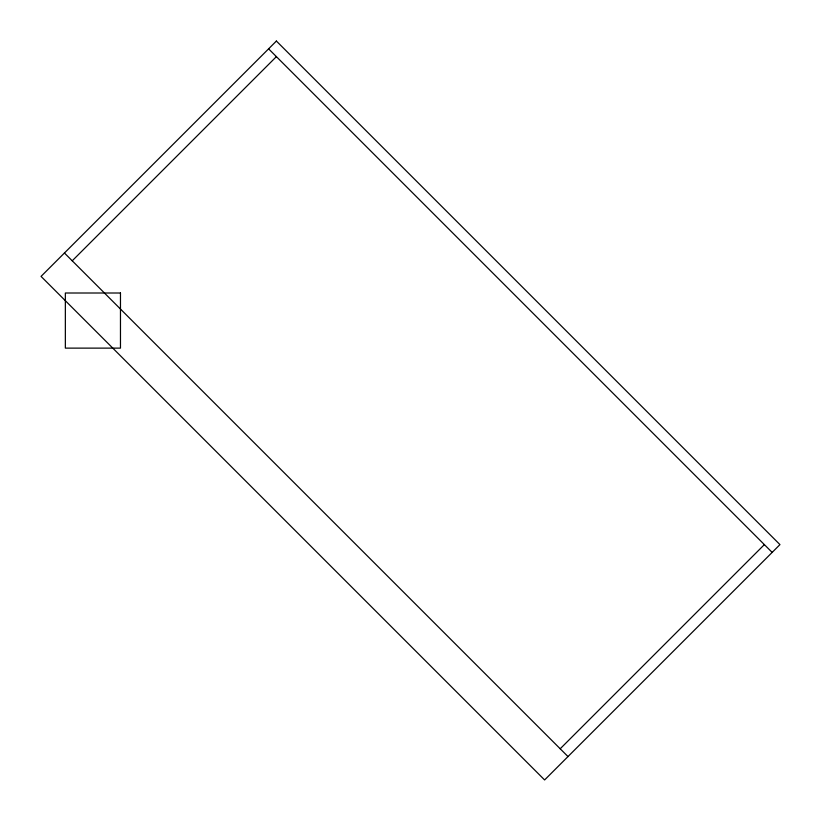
<?xml version="1.0" encoding="UTF-8"?>
<svg xmlns="http://www.w3.org/2000/svg" width="821" height="821" viewBox="0 0 821 821"><rect width="100%" height="100%" fill="white"/><g stroke="black" fill="none" stroke-linecap="round" stroke-linejoin="round"><path stroke-width="1.23" d="M72.227 260.801L276.39 56.639M560.199 748.773L764.361 544.61M268.6 48.85L772.151 552.4M64.438 253.012L567.988 756.562M276.39 41.05L41.05 276.39L544.61 779.95L779.95 544.61L276.39 41.05M120.471 293.005L65.352 293.005L65.352 348.125L120.471 348.125L120.471 293.005"/></g></svg>
